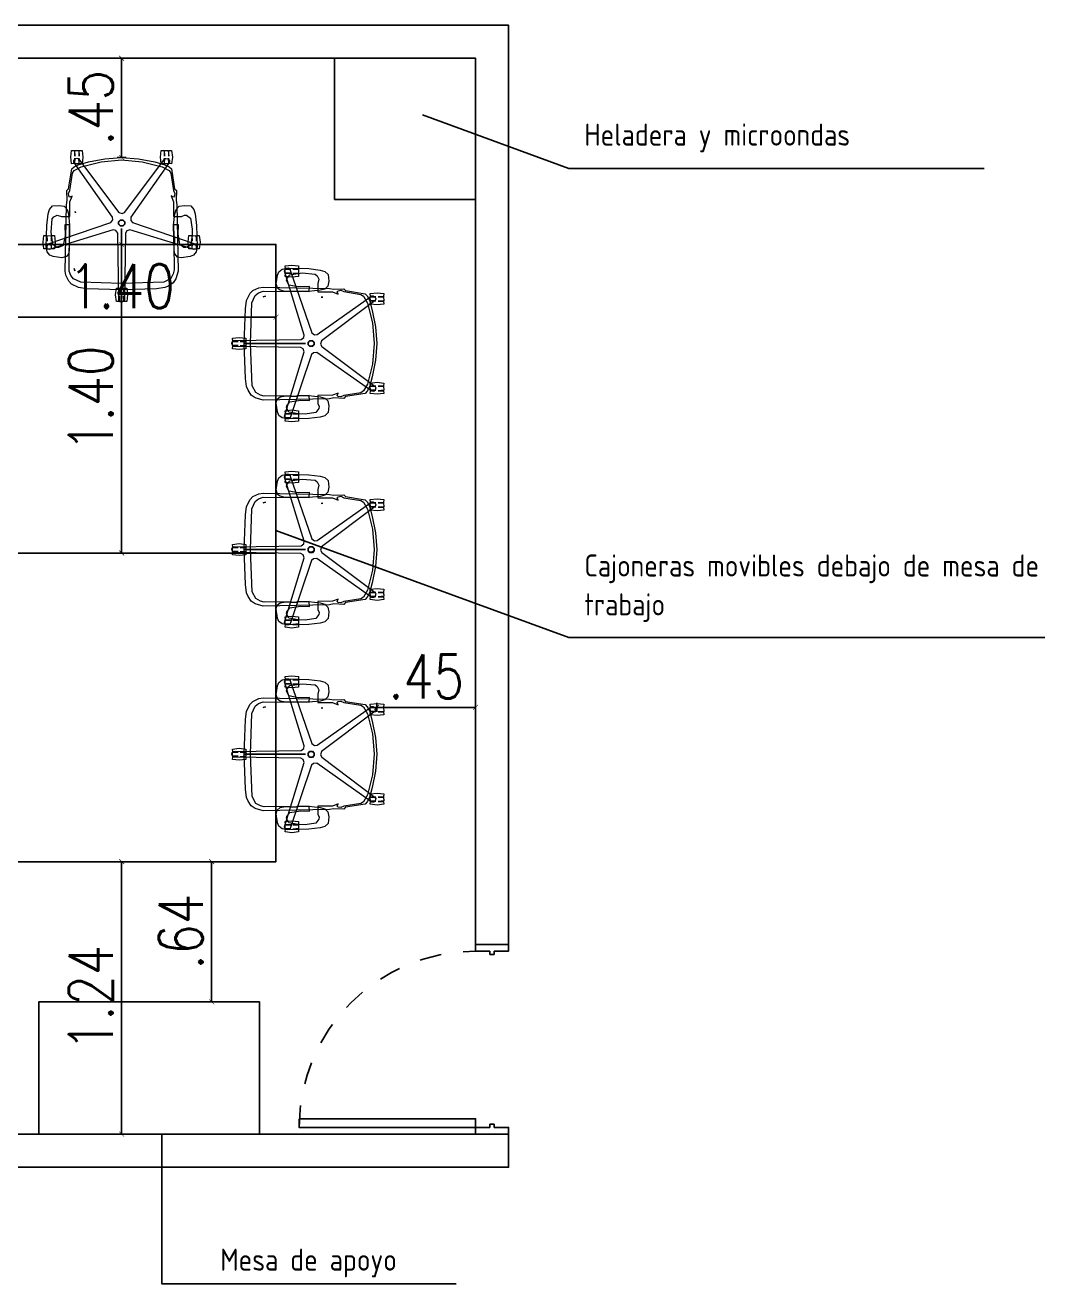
# Model space of a CAD drawing. Header units: millimetres. Extents: x 1591 to 1817, y 987 to 1091.
# Drawn here: x 1712.41 to 1717.03, y 1066.23 to 1071.94 of the extents above; entities that cross this region are included whole.
import ezdxf

# ---------------------------------------------------------------- set-up
doc = ezdxf.new("R2010")
doc.units = ezdxf.units.MM
doc.linetypes.add('HIDDEN2', pattern=[0.1875, 0.125, -0.0625])
doc.layers.add('CATALOGUE-TXT', color=251, linetype='Continuous')
doc.layers.add('Paula', color=1, linetype='Continuous')
doc.styles.add('RR', font='ROMANS.shx', dxfattribs={"width": 0.8})
doc.styles.get("Standard").update_dxf_attribs({"font": 'arial.ttf'})
doc.dimstyles.new('Copy of xx', dxfattribs={"dimscale": 2, "dimtxt": 0.036, "dimasz": 0.02, "dimexe": 0, "dimexo": 0.1, "dimgap": 0.02, "dimtad": 1, "dimzin": 4, "dimdsep": 46, "dimtxsty": 'RR', "dimblk1": 'COTA_N', "dimblk2": 'COTA_N', "dimsah": 1, "dimcen": 0, "dimclrd": 256, "dimclre": 256, "dimclrt": 256, "dimadec": 0, "dimazin": 0, "dimtfac": 1, "dimtix": 1, "dimtmove": 0, "dimatfit": 3, "dimldrblk": 'COTA_N', "dimfxl": 1, "dimtolj": 1, "dimtzin": 0, "dimarcsym": 0})

# ---------------------------------------------------------------- blocks, each defined once
blk = doc.blocks.new('A$C6B163F74')
for p, q in [((0.03, 0.085), (0.045, 0.085)), ((0.03, 0.065), (0.045, 0.065)), ((0.045, 0.065), (0.045, 0.085)), ((0.83, 0.085), (0.815, 0.085)), ((0.815, 0.065), (0.815, 0.085)), ((0.83, 0.065), (0.815, 0.065))]:
    blk.add_line(p, q)
blk.add_lwpolyline([(0.79, 0.95), (0.83, 0.95), (0.83, 0.15), (0.79, 0.15)], close=True)
for points in [[(0.03, 0.085), (0.03, 0.135), (0.03, 0.15), (0, 0.15), (0, 0.135)], [(0.83, 0.085), (0.83, 0.135), (0.83, 0.15), (0.86, 0.15), (0.86, 0.135)], [(0, 0.015), (0, 0), (0.03, 0), (0.03, 0.065)], [(0.86, 0.015), (0.86, 0), (0.83, 0), (0.83, 0.065)]]:
    blk.add_lwpolyline(points)
at = {"linetype": 'HIDDEN2', "ltscale": 0.5}
blk.add_arc((0.83, 0.15), 0.8, 90, 180, dxfattribs=at)
blk = doc.blocks.new('COTA_N')
for p, q in [((-1, 0), (0, 0)), ((0, 0.5), (0, -0.5))]:
    blk.add_line(p, q)
at = {"const_width": 0.065}
blk.add_lwpolyline([(0.14, 0.14), (0.28, 0.28), (0, 0), (-0.14, -0.14), (-0.28, -0.28)], dxfattribs=at)
blk = doc.blocks.new('*D21')
at = {"layer": 'CATALOGUE-TXT', "lineweight": -2, "transparency": 16777216}
blk.add_line((1714.0401, 1068.8468), (1714.4084, 1068.8468), dxfattribs=at)
at = {"layer": 'Defpoints', "color": 0, "transparency": 16777216}
for p in [(1714.0001, 1068.8468), (1714.4484, 1068.8468), (1714.4484, 1068.8468)]:
    blk.add_point(p, dxfattribs=at)
at = {"layer": 'CATALOGUE-TXT', "lineweight": -2, "transparency": 16777216, "xscale": 0.04, "yscale": 0.04, "zscale": 0.04, "rotation": 180}
blk.add_blockref('COTA_N', (1714.0001, 1068.8468), dxfattribs=at)
at = {"layer": 'CATALOGUE-TXT', "lineweight": -2, "transparency": 16777216, "xscale": 0.04, "yscale": 0.04, "zscale": 0.04}
blk.add_blockref('COTA_N', (1714.4484, 1068.8468), dxfattribs=at)
at = {"layer": 'CATALOGUE-TXT', "transparency": 16777216, "insert": (1714.2243, 1068.9868), "char_height": 0.072, "width": 0.005179, "attachment_point": 5, "style": 'RR'}
blk.add_mtext('\\A1;{\\H2.77778x;.45}', dxfattribs=at)
blk = doc.blocks.new('*D22')
at = {"layer": 'CATALOGUE-TXT', "lineweight": -2, "transparency": 16777216}
blk.add_line((1712.8434, 1071.3812), (1712.8434, 1071.7512), dxfattribs=at)
at = {"layer": 'Defpoints', "color": 0, "transparency": 16777216}
for p in [(1712.8434, 1071.7912), (1712.8434, 1071.7912), (1712.8434, 1071.3412)]:
    blk.add_point(p, dxfattribs=at)
at = {"layer": 'CATALOGUE-TXT', "lineweight": -2, "transparency": 16777216, "xscale": 0.04, "yscale": 0.04, "zscale": 0.04}
for p, rotation in [((1712.8434, 1071.7912), 90), ((1712.8434, 1071.3412), 270)]:
    blk.add_blockref('COTA_N', p, dxfattribs=dict(at, rotation=rotation))
at = {"layer": 'CATALOGUE-TXT', "transparency": 16777216, "insert": (1712.7034, 1071.5662), "char_height": 0.072, "attachment_point": 5, "rotation": 90, "style": 'RR'}
blk.add_mtext('\\A1;{\\H2.77778x;.45}', dxfattribs=at)
blk = doc.blocks.new('*D25')
at = {"layer": 'CATALOGUE-TXT', "lineweight": -2, "transparency": 16777216}
blk.add_line((1712.8433, 1068.1069), (1712.8433, 1066.9512), dxfattribs=at)
at = {"layer": 'Defpoints', "color": 0, "transparency": 16777216}
for p in [(1712.8434, 1068.1469), (1712.8433, 1066.9112), (1712.8434, 1066.9112)]:
    blk.add_point(p, dxfattribs=at)
at = {"layer": 'CATALOGUE-TXT', "lineweight": -2, "transparency": 16777216, "xscale": 0.04, "yscale": 0.04, "zscale": 0.04}
for p, rotation in [((1712.8433, 1068.1469), 90), ((1712.8433, 1066.9112), 270)]:
    blk.add_blockref('COTA_N', p, dxfattribs=dict(at, rotation=rotation))
at = {"layer": 'CATALOGUE-TXT', "transparency": 16777216, "insert": (1712.7033, 1067.529), "char_height": 0.072, "attachment_point": 5, "rotation": 90, "style": 'RR'}
blk.add_mtext('\\A1;{\\H2.77778x;1.24}', dxfattribs=at)
blk = doc.blocks.new('*D30')
at = {"layer": 'CATALOGUE-TXT', "lineweight": -2, "transparency": 16777216}
blk.add_line((1712.8433, 1069.5869), (1712.8433, 1070.9069), dxfattribs=at)
at = {"layer": 'Defpoints', "color": 0, "transparency": 16777216}
for p in [(1712.8433, 1070.9469), (1712.8433, 1070.9469), (1712.8433, 1069.5469)]:
    blk.add_point(p, dxfattribs=at)
at = {"layer": 'CATALOGUE-TXT', "lineweight": -2, "transparency": 16777216, "xscale": 0.04, "yscale": 0.04, "zscale": 0.04}
for p, rotation in [((1712.8433, 1070.9469), 90), ((1712.8433, 1069.5469), 270)]:
    blk.add_blockref('COTA_N', p, dxfattribs=dict(at, rotation=rotation))
at = {"layer": 'CATALOGUE-TXT', "transparency": 16777216, "insert": (1712.7033, 1070.2469), "char_height": 0.072, "attachment_point": 5, "rotation": 90, "style": 'RR'}
blk.add_mtext('\\A1;{\\H2.77778x;1.40}', dxfattribs=at)
blk = doc.blocks.new('*D31')
at = {"layer": 'CATALOGUE-TXT', "lineweight": -2, "transparency": 16777216}
blk.add_line((1712.1833, 1070.6169), (1713.5033, 1070.6169), dxfattribs=at)
at = {"layer": 'Defpoints', "color": 0, "transparency": 16777216}
for p in [(1712.1433, 1070.7411), (1713.5433, 1070.7411), (1713.5433, 1070.6169)]:
    blk.add_point(p, dxfattribs=at)
at = {"layer": 'CATALOGUE-TXT', "lineweight": -2, "transparency": 16777216, "xscale": 0.04, "yscale": 0.04, "zscale": 0.04, "rotation": 180}
blk.add_blockref('COTA_N', (1712.1433, 1070.6169), dxfattribs=at)
at = {"layer": 'CATALOGUE-TXT', "lineweight": -2, "transparency": 16777216, "xscale": 0.04, "yscale": 0.04, "zscale": 0.04}
blk.add_blockref('COTA_N', (1713.5433, 1070.6169), dxfattribs=at)
at = {"layer": 'CATALOGUE-TXT', "transparency": 16777216, "insert": (1712.8433, 1070.7569), "char_height": 0.072, "attachment_point": 5, "style": 'RR'}
blk.add_mtext('\\A1;{\\H2.77778x;1.40}', dxfattribs=at)
blk = doc.blocks.new('*D40')
at = {"layer": 'CATALOGUE-TXT', "lineweight": -2, "transparency": 16777216}
blk.add_line((1713.2514, 1068.1069), (1713.2514, 1067.5512), dxfattribs=at)
at = {"layer": 'Defpoints', "color": 0, "transparency": 16777216}
for p in [(1713.2514, 1068.1469), (1713.2514, 1067.5112), (1713.2514, 1067.5112)]:
    blk.add_point(p, dxfattribs=at)
at = {"layer": 'CATALOGUE-TXT', "lineweight": -2, "transparency": 16777216, "xscale": 0.04, "yscale": 0.04, "zscale": 0.04}
for p, rotation in [((1713.2514, 1068.1469), 90), ((1713.2514, 1067.5112), 270)]:
    blk.add_blockref('COTA_N', p, dxfattribs=dict(at, rotation=rotation))
at = {"layer": 'CATALOGUE-TXT', "transparency": 16777216, "insert": (1713.1114, 1067.829), "char_height": 0.072, "attachment_point": 5, "rotation": 90, "style": 'RR'}
blk.add_mtext('\\A1;{\\H2.77778x;.64}', dxfattribs=at)

msp = doc.modelspace()

# ---------------------------------------------------------------- linework, layer by layer
for points in [[(1714.5984, 1066.7612), (1710.6384, 1066.7612), (1710.6384, 1071.9412), (1714.5984, 1071.9412), (1714.5984, 1067.7712)], [(1710.7884, 1071.7912), (1714.4484, 1071.7912), (1714.4484, 1067.7712)], [(1714.4459, 1066.9112), (1710.7884, 1066.9112), (1710.7884, 1071.7912)], [(1713.8084, 1071.1512), (1713.8084, 1071.7912), (1714.4484, 1071.7912), (1714.4484, 1071.1512), (1713.8084, 1071.1512)], [(1714.4484, 1067.7712), (1714.5984, 1067.7712)], [(1712.4684, 1066.9112), (1712.4684, 1067.5112), (1713.4684, 1067.5112), (1713.4684, 1066.9112)], [(1714.4484, 1066.9112), (1714.4434, 1066.9112)], [(1714.4484, 1066.9112), (1714.5984, 1066.9112)], [(1714.5984, 1066.9112), (1714.5984, 1066.7612), (1714.5984, 1066.7612)]]:
    msp.add_lwpolyline(points)
at = {"layer": 'Paula'}
for points in [[(1716.7546, 1071.2916), (1714.872, 1071.2916), (1714.2077, 1071.5347)], [(1717.0302, 1069.163), (1714.872, 1069.163), (1713.5433, 1069.6492)], [(1714.3601, 1066.2321), (1713.0255, 1066.2321), (1713.0255, 1066.9112)]]:
    msp.add_lwpolyline(points, dxfattribs=at)
at = {"layer": 'Paula', "color": 1, "lineweight": 0, "ltscale": 10}
for points in [[(1712.5006, 1070.9411), (1712.5061, 1070.948), (1712.7948, 1071.0466), (1712.8032, 1071.059), (1712.8017, 1071.071), (1712.6268, 1071.3194), (1712.6266, 1071.3254), (1712.6321, 1071.3345), (1712.6398, 1071.338), (1712.6481, 1071.335), (1712.831, 1071.0908), (1712.8454, 1071.0867), (1712.8564, 1071.0918), (1713.0386, 1071.3349), (1713.0442, 1071.337), (1713.0546, 1071.3345), (1713.0603, 1071.3283), (1713.0599, 1071.3195), (1712.8843, 1071.07), (1712.8848, 1071.055), (1712.893, 1071.0462), (1713.1805, 1070.948), (1713.1842, 1070.9434), (1713.1851, 1070.9327), (1713.181, 1070.9254), (1713.1725, 1070.923), (1712.881, 1071.013), (1712.8669, 1071.0078), (1712.861, 1070.9973), (1712.8565, 1070.6935), (1712.8532, 1070.6885), (1712.8433, 1070.6844), (1712.8351, 1070.6861), (1712.8302, 1070.6934), (1712.8257, 1070.9985), (1712.8164, 1071.0103), (1712.8046, 1071.0126), (1712.5143, 1070.923), (1712.5085, 1070.9246), (1712.5016, 1070.9327), (1712.5006, 1070.9411)], [(1712.6131, 1071.3426), (1712.6166, 1071.3729), (1712.6297, 1071.3727), (1712.6312, 1071.3474), (1712.6312, 1071.3725), (1712.6489, 1071.373), (1712.651, 1071.3474), (1712.651, 1071.3727), (1712.6641, 1071.3729), (1712.6675, 1071.3426), (1712.6641, 1071.3123), (1712.651, 1071.3131), (1712.6495, 1071.3377), (1712.6495, 1071.3126), (1712.6317, 1071.3121), (1712.6312, 1071.3377), (1712.6297, 1071.3131), (1712.6166, 1071.3123), (1712.6131, 1071.3426)], [(1713.0192, 1071.3426), (1713.0226, 1071.3729), (1713.0357, 1071.3727), (1713.0372, 1071.3474), (1713.0372, 1071.3725), (1713.055, 1071.373), (1713.057, 1071.3474), (1713.057, 1071.3727), (1713.0701, 1071.3729), (1713.0736, 1071.3426), (1713.0701, 1071.3123), (1713.057, 1071.3131), (1713.0555, 1071.3377), (1713.0555, 1071.3126), (1713.0378, 1071.3121), (1713.0372, 1071.3377), (1713.0357, 1071.3131), (1713.0226, 1071.3123), (1713.0192, 1071.3426)], [(1712.5014, 1070.9362), (1712.5035, 1071.0327), (1712.5101, 1071.0852), (1712.5159, 1071.1056), (1712.5302, 1071.1213), (1712.5605, 1071.1238), (1712.5828, 1071.1195), (1712.5962, 1071.1057), (1712.6018, 1071.0853), (1712.6075, 1071.0338), (1712.6055, 1070.9197), (1712.6016, 1070.9034), (1712.5928, 1070.8918), (1712.5727, 1070.886), (1712.5331, 1070.8915), (1712.5174, 1070.8978), (1712.5059, 1070.913), (1712.5014, 1070.9362)], [(1713.0792, 1071.0338), (1713.0849, 1071.0853), (1713.0905, 1071.1057), (1713.1039, 1071.1195), (1713.1262, 1071.1238), (1713.1565, 1071.1213), (1713.1708, 1071.1056), (1713.1766, 1071.0852), (1713.1832, 1071.0327), (1713.1853, 1070.9362), (1713.1808, 1070.913), (1713.1693, 1070.8978), (1713.1536, 1070.8915), (1713.114, 1070.886), (1713.0961, 1070.8891), (1713.0851, 1070.9034), (1713.0812, 1070.9197), (1713.0792, 1071.0338)], [(1712.6282, 1070.8368), (1712.6317, 1070.8264), (1712.6282, 1070.8368)], [(1713.6, 1070.8398), (1713.6069, 1070.8343), (1713.7055, 1070.5456), (1713.7179, 1070.5372), (1713.7299, 1070.5387), (1713.9783, 1070.7136), (1713.9843, 1070.7138), (1713.9934, 1070.7082), (1713.9969, 1070.7006), (1713.9939, 1070.6923), (1713.7497, 1070.5093), (1713.7456, 1070.4949), (1713.7507, 1070.484), (1713.9938, 1070.3018), (1713.9959, 1070.2962), (1713.9934, 1070.2858), (1713.9872, 1070.2801), (1713.9784, 1070.2804), (1713.7289, 1070.4561), (1713.714, 1070.4556), (1713.7051, 1070.4473), (1713.607, 1070.1598), (1713.6023, 1070.1561), (1713.5916, 1070.1553), (1713.5843, 1070.1594), (1713.5819, 1070.1679), (1713.6719, 1070.4594), (1713.6668, 1070.4735), (1713.6562, 1070.4794), (1713.3524, 1070.4839), (1713.3474, 1070.4872), (1713.3433, 1070.497), (1713.345, 1070.5053), (1713.3523, 1070.5102), (1713.6574, 1070.5147), (1713.6692, 1070.5239), (1713.6715, 1070.5358), (1713.5819, 1070.8261), (1713.5835, 1070.8318), (1713.5916, 1070.8388), (1713.6, 1070.8398)], [(1713.5951, 1070.839), (1713.6916, 1070.8369), (1713.7441, 1070.8303), (1713.7645, 1070.8245), (1713.7802, 1070.8102), (1713.7827, 1070.7799), (1713.7784, 1070.7576), (1713.7646, 1070.7442), (1713.7442, 1070.7386), (1713.6927, 1070.7328), (1713.5786, 1070.7349), (1713.5623, 1070.7388), (1713.5507, 1070.7476), (1713.5449, 1070.7677), (1713.5504, 1070.8073), (1713.5568, 1070.823), (1713.5719, 1070.8344), (1713.5951, 1070.839)], [(1713.4957, 1070.7122), (1713.4853, 1070.7086), (1713.4957, 1070.7122)], [(1714.0015, 1070.7273), (1714.0318, 1070.7238), (1714.0316, 1070.7107), (1714.0063, 1070.7092), (1714.0314, 1070.7092), (1714.032, 1070.6914), (1714.0063, 1070.6894), (1714.0316, 1070.6894), (1714.0318, 1070.6763), (1714.0015, 1070.6729), (1713.9712, 1070.6763), (1713.9721, 1070.6894), (1713.9966, 1070.6909), (1713.9715, 1070.6909), (1713.971, 1070.7087), (1713.9966, 1070.7092), (1713.9721, 1070.7107), (1713.9712, 1070.7238), (1714.0015, 1070.7273)], [(1714.0015, 1070.3212), (1714.0318, 1070.3178), (1714.0316, 1070.3047), (1714.0063, 1070.3031), (1714.0314, 1070.3031), (1714.032, 1070.2854), (1714.0063, 1070.2833), (1714.0316, 1070.2833), (1714.0318, 1070.2702), (1714.0015, 1070.2668), (1713.9712, 1070.2702), (1713.9721, 1070.2833), (1713.9966, 1070.2849), (1713.9715, 1070.2849), (1713.971, 1070.3026), (1713.9966, 1070.3031), (1713.9721, 1070.3047), (1713.9712, 1070.3178), (1714.0015, 1070.3212)], [(1713.6927, 1070.2612), (1713.7442, 1070.2555), (1713.7646, 1070.2499), (1713.7784, 1070.2365), (1713.7827, 1070.2142), (1713.7802, 1070.1839), (1713.7645, 1070.1696), (1713.7441, 1070.1638), (1713.6916, 1070.1572), (1713.5951, 1070.1551), (1713.5719, 1070.1596), (1713.5568, 1070.1711), (1713.5504, 1070.1867), (1713.5449, 1070.2264), (1713.548, 1070.2443), (1713.5623, 1070.2553), (1713.5786, 1070.2591), (1713.6927, 1070.2612)], [(1713.6, 1069.9052), (1713.6069, 1069.8997), (1713.7055, 1069.611), (1713.7179, 1069.6026), (1713.7299, 1069.6041), (1713.9783, 1069.779), (1713.9843, 1069.7792), (1713.9934, 1069.7736), (1713.9969, 1069.766), (1713.9939, 1069.7577), (1713.7497, 1069.5747), (1713.7456, 1069.5603), (1713.7507, 1069.5494), (1713.9938, 1069.3672), (1713.9959, 1069.3616), (1713.9934, 1069.3512), (1713.9872, 1069.3455), (1713.9784, 1069.3458), (1713.7289, 1069.5215), (1713.714, 1069.521), (1713.7051, 1069.5127), (1713.607, 1069.2252), (1713.6023, 1069.2215), (1713.5916, 1069.2207), (1713.5843, 1069.2248), (1713.5819, 1069.2333), (1713.6719, 1069.5248), (1713.6668, 1069.5389), (1713.6562, 1069.5448), (1713.3524, 1069.5493), (1713.3474, 1069.5526), (1713.3433, 1069.5624), (1713.345, 1069.5707), (1713.3523, 1069.5756), (1713.6574, 1069.5801), (1713.6692, 1069.5893), (1713.6715, 1069.6012), (1713.5819, 1069.8915), (1713.5835, 1069.8972), (1713.5916, 1069.9042), (1713.6, 1069.9052)], [(1713.5951, 1069.9044), (1713.6916, 1069.9023), (1713.7441, 1069.8957), (1713.7645, 1069.8899), (1713.7802, 1069.8756), (1713.7827, 1069.8453), (1713.7784, 1069.823), (1713.7646, 1069.8096), (1713.7442, 1069.804), (1713.6927, 1069.7982), (1713.5786, 1069.8003), (1713.5623, 1069.8042), (1713.5507, 1069.813), (1713.5449, 1069.8331), (1713.5504, 1069.8727), (1713.5568, 1069.8884), (1713.5719, 1069.8998), (1713.5951, 1069.9044)], [(1714.0015, 1069.7927), (1714.0318, 1069.7892), (1714.0316, 1069.7761), (1714.0063, 1069.7746), (1714.0314, 1069.7746), (1714.032, 1069.7568), (1714.0063, 1069.7548), (1714.0316, 1069.7548), (1714.0318, 1069.7417), (1714.0015, 1069.7383), (1713.9712, 1069.7417), (1713.9721, 1069.7548), (1713.9966, 1069.7563), (1713.9715, 1069.7563), (1713.971, 1069.7741), (1713.9966, 1069.7746), (1713.9721, 1069.7761), (1713.9712, 1069.7892), (1714.0015, 1069.7927)], [(1713.4957, 1069.7776), (1713.4853, 1069.774), (1713.4957, 1069.7776)], [(1714.0015, 1069.3866), (1714.0318, 1069.3832), (1714.0316, 1069.3701), (1714.0063, 1069.3685), (1714.0314, 1069.3685), (1714.032, 1069.3508), (1714.0063, 1069.3487), (1714.0316, 1069.3487), (1714.0318, 1069.3356), (1714.0015, 1069.3322), (1713.9712, 1069.3356), (1713.9721, 1069.3487), (1713.9966, 1069.3503), (1713.9715, 1069.3503), (1713.971, 1069.368), (1713.9966, 1069.3685), (1713.9721, 1069.3701), (1713.9712, 1069.3832), (1714.0015, 1069.3866)], [(1713.6927, 1069.3266), (1713.7442, 1069.3209), (1713.7646, 1069.3153), (1713.7784, 1069.3019), (1713.7827, 1069.2796), (1713.7802, 1069.2493), (1713.7645, 1069.235), (1713.7441, 1069.2292), (1713.6916, 1069.2226), (1713.5951, 1069.2205), (1713.5719, 1069.225), (1713.5568, 1069.2365), (1713.5504, 1069.2521), (1713.5449, 1069.2918), (1713.548, 1069.3097), (1713.5623, 1069.3207), (1713.5786, 1069.3245), (1713.6927, 1069.3266)], [(1713.6, 1068.9767), (1713.6069, 1068.9712), (1713.7055, 1068.6825), (1713.7179, 1068.6741), (1713.7299, 1068.6755), (1713.9783, 1068.8504), (1713.9843, 1068.8507), (1713.9934, 1068.8451), (1713.9969, 1068.8375), (1713.9939, 1068.8292), (1713.7497, 1068.6462), (1713.7456, 1068.6318), (1713.7507, 1068.6209), (1713.9938, 1068.4387), (1713.9959, 1068.4331), (1713.9934, 1068.4227), (1713.9872, 1068.417), (1713.9784, 1068.4173), (1713.7289, 1068.593), (1713.714, 1068.5925), (1713.7051, 1068.5842), (1713.607, 1068.2967), (1713.6023, 1068.293), (1713.5916, 1068.2922), (1713.5843, 1068.2963), (1713.5819, 1068.3048), (1713.6719, 1068.5963), (1713.6668, 1068.6104), (1713.6562, 1068.6163), (1713.3524, 1068.6208), (1713.3474, 1068.6241), (1713.3433, 1068.6339), (1713.345, 1068.6422), (1713.3523, 1068.6471), (1713.6574, 1068.6516), (1713.6692, 1068.6608), (1713.6715, 1068.6727), (1713.5819, 1068.963), (1713.5835, 1068.9687), (1713.5916, 1068.9757), (1713.6, 1068.9767)], [(1713.5951, 1068.9759), (1713.6916, 1068.9738), (1713.7441, 1068.9671), (1713.7645, 1068.9614), (1713.7802, 1068.9471), (1713.7827, 1068.9168), (1713.7784, 1068.8945), (1713.7646, 1068.8811), (1713.7442, 1068.8755), (1713.6927, 1068.8697), (1713.5786, 1068.8718), (1713.5623, 1068.8757), (1713.5507, 1068.8845), (1713.5449, 1068.9046), (1713.5504, 1068.9442), (1713.5568, 1068.9599), (1713.5719, 1068.9713), (1713.5951, 1068.9759)], [(1713.4957, 1068.8491), (1713.4853, 1068.8455), (1713.4957, 1068.8491)], [(1714.0015, 1068.8641), (1714.0318, 1068.8607), (1714.0316, 1068.8476), (1714.0063, 1068.8461), (1714.0314, 1068.8461), (1714.032, 1068.8283), (1714.0063, 1068.8263), (1714.0316, 1068.8263), (1714.0318, 1068.8132), (1714.0015, 1068.8097), (1713.9712, 1068.8132), (1713.9721, 1068.8263), (1713.9966, 1068.8278), (1713.9715, 1068.8278), (1713.971, 1068.8456), (1713.9966, 1068.8461), (1713.9721, 1068.8476), (1713.9712, 1068.8607), (1714.0015, 1068.8641)], [(1714.0015, 1068.4581), (1714.0318, 1068.4546), (1714.0316, 1068.4416), (1714.0063, 1068.44), (1714.0314, 1068.44), (1714.032, 1068.4223), (1714.0063, 1068.4202), (1714.0316, 1068.4202), (1714.0318, 1068.4071), (1714.0015, 1068.4037), (1713.9712, 1068.4071), (1713.9721, 1068.4202), (1713.9966, 1068.4217), (1713.9715, 1068.4217), (1713.971, 1068.4395), (1713.9966, 1068.44), (1713.9721, 1068.4416), (1713.9712, 1068.4547), (1714.0015, 1068.4581)], [(1713.6927, 1068.3981), (1713.7442, 1068.3924), (1713.7646, 1068.3868), (1713.7784, 1068.3733), (1713.7827, 1068.351), (1713.7802, 1068.3208), (1713.7645, 1068.3065), (1713.7441, 1068.3007), (1713.6916, 1068.294), (1713.5951, 1068.292), (1713.5719, 1068.2965), (1713.5568, 1068.308), (1713.5504, 1068.3236), (1713.5449, 1068.3632), (1713.548, 1068.3812), (1713.5623, 1068.3922), (1713.5786, 1068.396), (1713.6927, 1068.3981)]]:
    msp.add_lwpolyline(points, dxfattribs=at)
for points in [[(1712.5289, 1071.0624), (1712.5359, 1071.0715), (1712.551, 1071.0792), (1712.5712, 1071.0741), (1712.608, 1071.0741), (1712.6088, 1071.1402), (1712.6188, 1071.1663), (1712.608, 1071.1615), (1712.6035, 1071.1671), (1712.6016, 1071.1784), (1712.6078, 1071.1917), (1712.6202, 1071.27), (1712.6283, 1071.2816), (1712.6594, 1071.299), (1712.7501, 1071.3218), (1712.8434, 1071.3304), (1712.9366, 1071.3218), (1713.0274, 1071.299), (1713.0585, 1071.2816), (1713.0666, 1071.27), (1713.079, 1071.1917), (1713.0852, 1071.1784), (1713.0833, 1071.1671), (1713.0787, 1071.1615), (1713.0679, 1071.1664), (1713.0779, 1071.1402), (1713.0787, 1071.0741), (1713.1155, 1071.0741), (1713.129, 1071.0799), (1713.1375, 1071.079), (1713.1557, 1071.0651), (1713.1631, 1071.0166), (1713.1625, 1070.9858), (1713.1549, 1070.9425), (1713.1337, 1070.9322), (1713.1253, 1070.9331), (1713.107, 1070.947), (1713.0996, 1070.9954), (1713.1016, 1071.0357), (1713.0792, 1071.0356), (1713.0799, 1070.98), (1713.0834, 1070.979), (1713.0834, 1070.9501), (1713.0803, 1070.9491), (1713.0817, 1070.8308), (1713.0778, 1070.8135), (1713.0658, 1070.7924), (1713.0354, 1070.7757), (1712.8433, 1070.7688), (1712.8433, 1071.0184), (1712.8433, 1070.7688), (1712.6585, 1070.7755), (1712.6247, 1070.7903), (1712.6127, 1070.8052), (1712.605, 1070.8261), (1712.6075, 1071.0356), (1712.5851, 1071.0357), (1712.5865, 1070.9858), (1712.5789, 1070.9425), (1712.5577, 1070.9322), (1712.5492, 1070.9331), (1712.531, 1070.947), (1712.5233, 1071.003), (1712.5289, 1071.0624)], [(1712.587, 1070.8257), (1712.5931, 1071.1269), (1712.5968, 1071.147), (1712.5944, 1071.1916), (1712.6031, 1071.1992), (1712.6176, 1071.2896), (1712.6274, 1071.2984), (1712.6468, 1071.308), (1712.6927, 1071.321), (1712.7674, 1071.3355), (1712.8434, 1071.3412), (1712.9193, 1071.3355), (1712.9941, 1071.321), (1713.0399, 1071.308), (1713.0594, 1071.2984), (1713.0692, 1071.2896), (1713.0836, 1071.1992), (1713.0923, 1071.1916), (1713.0899, 1071.1469), (1713.0936, 1071.1269), (1713.0997, 1070.8257), (1713.0896, 1070.7906), (1713.0778, 1070.7724), (1713.0555, 1070.7575), (1713.0386, 1070.7512), (1713.0015, 1070.7456), (1712.8433, 1070.7405), (1712.8433, 1070.7685), (1712.8433, 1070.7405), (1712.6852, 1070.7456), (1712.6481, 1070.7512), (1712.6154, 1070.7668), (1712.6032, 1070.7801), (1712.5909, 1070.8069), (1712.587, 1070.8257)], [(1712.6328, 1071.0963), (1712.6335, 1071.0901), (1712.6335, 1071.0901), (1712.6328, 1071.0963)], [(1712.8293, 1071.0496), (1712.8375, 1071.0578), (1712.8492, 1071.0578), (1712.8574, 1071.0496), (1712.8574, 1071.0379), (1712.8492, 1071.0297), (1712.8375, 1071.0297), (1712.8293, 1071.0379), (1712.8293, 1071.0496)], [(1712.831, 1071.0489), (1712.8382, 1071.0561), (1712.8485, 1071.0561), (1712.8557, 1071.0489), (1712.8557, 1071.0387), (1712.8485, 1071.0314), (1712.8382, 1071.0314), (1712.831, 1071.0387), (1712.831, 1071.0489)], [(1712.4876, 1070.9564), (1712.4911, 1070.9867), (1712.5042, 1070.9865), (1712.5057, 1070.9612), (1712.5057, 1070.9863), (1712.5235, 1070.9869), (1712.5255, 1070.9612), (1712.5255, 1070.9865), (1712.5386, 1070.9867), (1712.542, 1070.9564), (1712.5386, 1070.9261), (1712.5255, 1070.927), (1712.524, 1070.9515), (1712.524, 1070.9264), (1712.5062, 1070.9259), (1712.5057, 1070.9515), (1712.5042, 1070.927), (1712.4911, 1070.9261), (1712.4876, 1070.9564)], [(1713.1447, 1070.9564), (1713.1481, 1070.9867), (1713.1612, 1070.9865), (1713.1627, 1070.9612), (1713.1627, 1070.9863), (1713.1805, 1070.9869), (1713.1825, 1070.9612), (1713.1825, 1070.9865), (1713.1956, 1070.9867), (1713.1991, 1070.9564), (1713.1956, 1070.9261), (1713.1825, 1070.927), (1713.181, 1070.9515), (1713.181, 1070.9264), (1713.1632, 1070.9259), (1713.1627, 1070.9515), (1713.1612, 1070.927), (1713.1481, 1070.9261), (1713.1447, 1070.9564)], [(1713.7213, 1070.8115), (1713.7305, 1070.8045), (1713.7381, 1070.7894), (1713.733, 1070.7692), (1713.733, 1070.7324), (1713.7991, 1070.7316), (1713.8252, 1070.7216), (1713.8204, 1070.7324), (1713.826, 1070.7369), (1713.8373, 1070.7388), (1713.8506, 1070.7326), (1713.9289, 1070.7202), (1713.9406, 1070.7121), (1713.9579, 1070.681), (1713.9807, 1070.5903), (1713.9893, 1070.497), (1713.9807, 1070.4037), (1713.9579, 1070.313), (1713.9406, 1070.2819), (1713.9289, 1070.2738), (1713.8506, 1070.2614), (1713.8373, 1070.2552), (1713.826, 1070.2571), (1713.8204, 1070.2617), (1713.8253, 1070.2725), (1713.7991, 1070.2625), (1713.733, 1070.2616), (1713.733, 1070.2248), (1713.7388, 1070.2113), (1713.7379, 1070.2029), (1713.724, 1070.1847), (1713.6756, 1070.1773), (1713.6447, 1070.1779), (1713.6015, 1070.1855), (1713.5911, 1070.2067), (1713.592, 1070.2151), (1713.6059, 1070.2333), (1713.6543, 1070.2408), (1713.6946, 1070.2388), (1713.6945, 1070.2612), (1713.6389, 1070.2605), (1713.6379, 1070.257), (1713.609, 1070.257), (1713.608, 1070.2601), (1713.4897, 1070.2587), (1713.4724, 1070.2626), (1713.4513, 1070.2745), (1713.4347, 1070.305), (1713.4277, 1070.497), (1713.6773, 1070.497), (1713.4277, 1070.497), (1713.4344, 1070.6818), (1713.4492, 1070.7157), (1713.4641, 1070.7277), (1713.485, 1070.7354), (1713.6945, 1070.7329), (1713.6946, 1070.7553), (1713.6447, 1070.7539), (1713.6015, 1070.7615), (1713.5911, 1070.7827), (1713.592, 1070.7911), (1713.6059, 1070.8094), (1713.6619, 1070.8171), (1713.7213, 1070.8115)], [(1713.6153, 1070.8527), (1713.6456, 1070.8493), (1713.6454, 1070.8362), (1713.6201, 1070.8347), (1713.6453, 1070.8347), (1713.6458, 1070.8169), (1713.6201, 1070.8149), (1713.6454, 1070.8149), (1713.6456, 1070.8018), (1713.6153, 1070.7983), (1713.585, 1070.8018), (1713.5859, 1070.8149), (1713.6105, 1070.8164), (1713.5853, 1070.8164), (1713.5848, 1070.8342), (1713.6105, 1070.8347), (1713.5859, 1070.8362), (1713.585, 1070.8493), (1713.6153, 1070.8527)], [(1713.4846, 1070.7534), (1713.7858, 1070.7473), (1713.8059, 1070.7436), (1713.8506, 1070.7459), (1713.8582, 1070.7373), (1713.9485, 1070.7228), (1713.9573, 1070.713), (1713.9669, 1070.6936), (1713.9799, 1070.6477), (1713.9945, 1070.5729), (1714.0001, 1070.497), (1713.9945, 1070.4211), (1713.9799, 1070.3463), (1713.9669, 1070.3004), (1713.9573, 1070.281), (1713.9485, 1070.2712), (1713.8582, 1070.2567), (1713.8506, 1070.2481), (1713.8059, 1070.2505), (1713.7858, 1070.2468), (1713.4846, 1070.2406), (1713.4495, 1070.2508), (1713.4313, 1070.2626), (1713.4165, 1070.2849), (1713.4101, 1070.3017), (1713.4045, 1070.3389), (1713.3994, 1070.497), (1713.4274, 1070.497), (1713.3994, 1070.497), (1713.4045, 1070.6552), (1713.4101, 1070.6923), (1713.4257, 1070.725), (1713.439, 1070.7372), (1713.4658, 1070.7495), (1713.4846, 1070.7534)], [(1712.8161, 1070.7177), (1712.8196, 1070.748), (1712.8327, 1070.7478), (1712.8342, 1070.7225), (1712.8342, 1070.7477), (1712.852, 1070.7482), (1712.854, 1070.7225), (1712.854, 1070.7478), (1712.8671, 1070.748), (1712.8706, 1070.7177), (1712.8671, 1070.6875), (1712.854, 1070.6883), (1712.8525, 1070.7129), (1712.8525, 1070.6877), (1712.8347, 1070.6872), (1712.8342, 1070.7129), (1712.8327, 1070.6883), (1712.8196, 1070.6875), (1712.8161, 1070.7177)], [(1713.7552, 1070.7075), (1713.749, 1070.7068), (1713.749, 1070.7069), (1713.7552, 1070.7075)], [(1713.3766, 1070.5242), (1713.4069, 1070.5208), (1713.4067, 1070.5077), (1713.3815, 1070.5062), (1713.4066, 1070.5062), (1713.4071, 1070.4884), (1713.3815, 1070.4864), (1713.4067, 1070.4864), (1713.4069, 1070.4733), (1713.3766, 1070.4698), (1713.3464, 1070.4733), (1713.3472, 1070.4864), (1713.3718, 1070.4879), (1713.3467, 1070.4879), (1713.3461, 1070.5057), (1713.3718, 1070.5062), (1713.3472, 1070.5077), (1713.3464, 1070.5208), (1713.3766, 1070.5242)], [(1713.7085, 1070.5111), (1713.7168, 1070.5029), (1713.7168, 1070.4912), (1713.7085, 1070.483), (1713.6969, 1070.483), (1713.6886, 1070.4912), (1713.6886, 1070.5029), (1713.6969, 1070.5111), (1713.7085, 1070.5111)], [(1713.7078, 1070.5094), (1713.715, 1070.5021), (1713.715, 1070.4919), (1713.7078, 1070.4847), (1713.6976, 1070.4847), (1713.6903, 1070.4919), (1713.6903, 1070.5021), (1713.6976, 1070.5094), (1713.7078, 1070.5094)], [(1713.6153, 1070.1957), (1713.6456, 1070.1923), (1713.6454, 1070.1792), (1713.6201, 1070.1777), (1713.6453, 1070.1777), (1713.6458, 1070.1599), (1713.6201, 1070.1579), (1713.6454, 1070.1579), (1713.6456, 1070.1448), (1713.6153, 1070.1413), (1713.585, 1070.1448), (1713.5859, 1070.1579), (1713.6105, 1070.1594), (1713.5853, 1070.1594), (1713.5848, 1070.1771), (1713.6105, 1070.1777), (1713.5859, 1070.1792), (1713.585, 1070.1923), (1713.6153, 1070.1957)], [(1713.6153, 1069.9181), (1713.6456, 1069.9147), (1713.6454, 1069.9016), (1713.6201, 1069.9001), (1713.6453, 1069.9001), (1713.6458, 1069.8823), (1713.6201, 1069.8803), (1713.6454, 1069.8803), (1713.6456, 1069.8672), (1713.6153, 1069.8637), (1713.585, 1069.8672), (1713.5859, 1069.8803), (1713.6105, 1069.8818), (1713.5853, 1069.8818), (1713.5848, 1069.8996), (1713.6105, 1069.9001), (1713.5859, 1069.9016), (1713.585, 1069.9147), (1713.6153, 1069.9181)], [(1713.7213, 1069.8768), (1713.7305, 1069.8699), (1713.7381, 1069.8548), (1713.733, 1069.8346), (1713.733, 1069.7978), (1713.7991, 1069.797), (1713.8252, 1069.787), (1713.8204, 1069.7977), (1713.826, 1069.8023), (1713.8373, 1069.8042), (1713.8506, 1069.798), (1713.9289, 1069.7856), (1713.9406, 1069.7775), (1713.9579, 1069.7464), (1713.9807, 1069.6557), (1713.9893, 1069.5624), (1713.9807, 1069.4691), (1713.9579, 1069.3784), (1713.9406, 1069.3473), (1713.9289, 1069.3392), (1713.8506, 1069.3268), (1713.8373, 1069.3206), (1713.826, 1069.3225), (1713.8204, 1069.3271), (1713.8253, 1069.3379), (1713.7991, 1069.3279), (1713.733, 1069.327), (1713.733, 1069.2902), (1713.7388, 1069.2767), (1713.7379, 1069.2683), (1713.724, 1069.2501), (1713.6756, 1069.2427), (1713.6447, 1069.2433), (1713.6015, 1069.2509), (1713.5911, 1069.2721), (1713.592, 1069.2805), (1713.6059, 1069.2987), (1713.6543, 1069.3061), (1713.6946, 1069.3042), (1713.6945, 1069.3266), (1713.6389, 1069.3259), (1713.6379, 1069.3224), (1713.609, 1069.3224), (1713.608, 1069.3255), (1713.4897, 1069.3241), (1713.4724, 1069.328), (1713.4513, 1069.3399), (1713.4347, 1069.3704), (1713.4277, 1069.5624), (1713.6773, 1069.5624), (1713.4277, 1069.5624), (1713.4344, 1069.7472), (1713.4492, 1069.7811), (1713.4641, 1069.793), (1713.485, 1069.8008), (1713.6945, 1069.7983), (1713.6946, 1069.8207), (1713.6447, 1069.8193), (1713.6015, 1069.8269), (1713.5911, 1069.8481), (1713.592, 1069.8565), (1713.6059, 1069.8748), (1713.6619, 1069.8825), (1713.7213, 1069.8768)], [(1713.4846, 1069.8188), (1713.7858, 1069.8127), (1713.8059, 1069.809), (1713.8506, 1069.8113), (1713.8582, 1069.8027), (1713.9485, 1069.7882), (1713.9573, 1069.7784), (1713.9669, 1069.759), (1713.9799, 1069.7131), (1713.9945, 1069.6383), (1714.0001, 1069.5624), (1713.9945, 1069.4865), (1713.9799, 1069.4117), (1713.9669, 1069.3658), (1713.9573, 1069.3464), (1713.9485, 1069.3366), (1713.8582, 1069.3221), (1713.8506, 1069.3135), (1713.8059, 1069.3159), (1713.7858, 1069.3122), (1713.4846, 1069.306), (1713.4495, 1069.3162), (1713.4313, 1069.328), (1713.4165, 1069.3503), (1713.4101, 1069.3671), (1713.4045, 1069.4043), (1713.3994, 1069.5624), (1713.4274, 1069.5624), (1713.3994, 1069.5624), (1713.4045, 1069.7206), (1713.4101, 1069.7577), (1713.4257, 1069.7904), (1713.439, 1069.8026), (1713.4658, 1069.8149), (1713.4846, 1069.8188)], [(1713.7552, 1069.7729), (1713.749, 1069.7722), (1713.749, 1069.7723), (1713.7552, 1069.7729)], [(1713.3766, 1069.5896), (1713.4069, 1069.5862), (1713.4067, 1069.5731), (1713.3815, 1069.5716), (1713.4066, 1069.5716), (1713.4071, 1069.5538), (1713.3815, 1069.5518), (1713.4067, 1069.5518), (1713.4069, 1069.5387), (1713.3766, 1069.5352), (1713.3464, 1069.5387), (1713.3472, 1069.5518), (1713.3718, 1069.5533), (1713.3467, 1069.5533), (1713.3461, 1069.5711), (1713.3718, 1069.5716), (1713.3472, 1069.5731), (1713.3464, 1069.5862), (1713.3766, 1069.5896)], [(1713.7085, 1069.5765), (1713.7168, 1069.5683), (1713.7168, 1069.5566), (1713.7085, 1069.5483), (1713.6969, 1069.5483), (1713.6886, 1069.5566), (1713.6886, 1069.5683), (1713.6969, 1069.5765), (1713.7085, 1069.5765)], [(1713.7078, 1069.5748), (1713.715, 1069.5675), (1713.715, 1069.5573), (1713.7078, 1069.5501), (1713.6976, 1069.5501), (1713.6903, 1069.5573), (1713.6903, 1069.5675), (1713.6976, 1069.5748), (1713.7078, 1069.5748)], [(1713.6153, 1069.2611), (1713.6456, 1069.2577), (1713.6454, 1069.2446), (1713.6201, 1069.2431), (1713.6453, 1069.2431), (1713.6458, 1069.2253), (1713.6201, 1069.2233), (1713.6454, 1069.2233), (1713.6456, 1069.2102), (1713.6153, 1069.2067), (1713.585, 1069.2101), (1713.5859, 1069.2233), (1713.6105, 1069.2248), (1713.5853, 1069.2248), (1713.5848, 1069.2425), (1713.6105, 1069.2431), (1713.5859, 1069.2446), (1713.585, 1069.2577), (1713.6153, 1069.2611)], [(1713.6153, 1068.9896), (1713.6456, 1068.9862), (1713.6454, 1068.9731), (1713.6201, 1068.9716), (1713.6453, 1068.9716), (1713.6458, 1068.9538), (1713.6201, 1068.9518), (1713.6454, 1068.9518), (1713.6456, 1068.9387), (1713.6153, 1068.9352), (1713.585, 1068.9387), (1713.5859, 1068.9518), (1713.6105, 1068.9533), (1713.5853, 1068.9533), (1713.5848, 1068.9711), (1713.6105, 1068.9716), (1713.5859, 1068.9731), (1713.585, 1068.9862), (1713.6153, 1068.9896)], [(1713.7213, 1068.9483), (1713.7305, 1068.9414), (1713.7381, 1068.9263), (1713.733, 1068.9061), (1713.733, 1068.8693), (1713.7991, 1068.8685), (1713.8252, 1068.8585), (1713.8204, 1068.8692), (1713.826, 1068.8738), (1713.8373, 1068.8757), (1713.8506, 1068.8695), (1713.9289, 1068.8571), (1713.9406, 1068.849), (1713.9579, 1068.8179), (1713.9807, 1068.7272), (1713.9893, 1068.6339), (1713.9807, 1068.5406), (1713.9579, 1068.4499), (1713.9406, 1068.4188), (1713.9289, 1068.4107), (1713.8506, 1068.3983), (1713.8373, 1068.3921), (1713.826, 1068.394), (1713.8204, 1068.3985), (1713.8253, 1068.4094), (1713.7991, 1068.3994), (1713.733, 1068.3985), (1713.733, 1068.3617), (1713.7388, 1068.3482), (1713.7379, 1068.3398), (1713.724, 1068.3216), (1713.6756, 1068.3142), (1713.6447, 1068.3148), (1713.6015, 1068.3224), (1713.5911, 1068.3436), (1713.592, 1068.352), (1713.6059, 1068.3702), (1713.6543, 1068.3776), (1713.6946, 1068.3757), (1713.6945, 1068.398), (1713.6389, 1068.3973), (1713.6379, 1068.3939), (1713.609, 1068.3939), (1713.608, 1068.397), (1713.4897, 1068.3956), (1713.4724, 1068.3995), (1713.4513, 1068.4114), (1713.4347, 1068.4418), (1713.4277, 1068.6339), (1713.6773, 1068.6339), (1713.4277, 1068.6339), (1713.4344, 1068.8187), (1713.4492, 1068.8525), (1713.4641, 1068.8645), (1713.485, 1068.8723), (1713.6945, 1068.8698), (1713.6946, 1068.8922), (1713.6447, 1068.8908), (1713.6015, 1068.8984), (1713.5911, 1068.9196), (1713.592, 1068.928), (1713.6059, 1068.9463), (1713.6619, 1068.954), (1713.7213, 1068.9483)], [(1713.4846, 1068.8903), (1713.7858, 1068.8842), (1713.8059, 1068.8805), (1713.8506, 1068.8828), (1713.8582, 1068.8742), (1713.9485, 1068.8597), (1713.9573, 1068.8499), (1713.9669, 1068.8305), (1713.9799, 1068.7846), (1713.9945, 1068.7098), (1714.0001, 1068.6339), (1713.9945, 1068.558), (1713.9799, 1068.4832), (1713.9669, 1068.4373), (1713.9573, 1068.4179), (1713.9485, 1068.4081), (1713.8582, 1068.3936), (1713.8506, 1068.385), (1713.8059, 1068.3873), (1713.7858, 1068.3837), (1713.4846, 1068.3775), (1713.4495, 1068.3877), (1713.4313, 1068.3995), (1713.4165, 1068.4218), (1713.4101, 1068.4386), (1713.4045, 1068.4758), (1713.3994, 1068.6339), (1713.4274, 1068.6339), (1713.3994, 1068.6339), (1713.4045, 1068.7921), (1713.4101, 1068.8292), (1713.4257, 1068.8619), (1713.439, 1068.8741), (1713.4658, 1068.8864), (1713.4846, 1068.8903)], [(1713.7552, 1068.8444), (1713.749, 1068.8437), (1713.749, 1068.8437), (1713.7552, 1068.8444)], [(1713.3766, 1068.6611), (1713.4069, 1068.6577), (1713.4067, 1068.6446), (1713.3815, 1068.6431), (1713.4066, 1068.6431), (1713.4071, 1068.6253), (1713.3815, 1068.6232), (1713.4067, 1068.6232), (1713.4069, 1068.6102), (1713.3766, 1068.6067), (1713.3464, 1068.6101), (1713.3472, 1068.6232), (1713.3718, 1068.6248), (1713.3467, 1068.6248), (1713.3461, 1068.6425), (1713.3718, 1068.6431), (1713.3472, 1068.6446), (1713.3464, 1068.6577), (1713.3766, 1068.6611)], [(1713.7085, 1068.648), (1713.7168, 1068.6397), (1713.7168, 1068.6281), (1713.7085, 1068.6198), (1713.6969, 1068.6198), (1713.6886, 1068.6281), (1713.6886, 1068.6397), (1713.6969, 1068.648), (1713.7085, 1068.648)], [(1713.7078, 1068.6463), (1713.715, 1068.639), (1713.715, 1068.6288), (1713.7078, 1068.6216), (1713.6976, 1068.6216), (1713.6903, 1068.6288), (1713.6903, 1068.639), (1713.6976, 1068.6463), (1713.7078, 1068.6463)], [(1713.6153, 1068.3326), (1713.6456, 1068.3292), (1713.6454, 1068.3161), (1713.6201, 1068.3145), (1713.6453, 1068.3145), (1713.6458, 1068.2968), (1713.6201, 1068.2947), (1713.6454, 1068.2947), (1713.6456, 1068.2816), (1713.6153, 1068.2782), (1713.585, 1068.2816), (1713.5859, 1068.2947), (1713.6105, 1068.2963), (1713.5853, 1068.2963), (1713.5848, 1068.314), (1713.6105, 1068.3145), (1713.5859, 1068.3161), (1713.585, 1068.3292), (1713.6153, 1068.3326)]]:
    msp.add_lwpolyline(points, close=True, dxfattribs=at)
at = {"layer": 'Paula', "color": 1, "ltscale": 10}
for points in [[(1712.1433, 1070.9469), (1712.1433, 1069.5469), (1713.5433, 1069.5469), (1713.5433, 1070.9469)], [(1712.1433, 1069.5469), (1712.1433, 1068.1469), (1713.5433, 1068.1469), (1713.5433, 1069.5469)]]:
    msp.add_lwpolyline(points, close=True, dxfattribs=at)

# ---------------------------------------------------------------- block references
at = {"layer": 'Paula', "xscale": -1, "rotation": 90}
msp.add_blockref('A$C6B163F74', (1714.5984, 1067.7712), dxfattribs=at)

# ---------------------------------------------------------------- texts
at = {"layer": 'Paula', "char_height": 0.1, "attachment_point": 5}
for s, width, insert in [('\\pxsm1.0583,ql;{\\Fdim|c0;Heladera y microondas}', 2.093508, (1715.9887, 1071.4295)), ('\\pxsm1.0583,ql;{\\Fdim|c0;Cajoneras movibles debajo de mesa de trabajo}', 2.093508, (1715.9887, 1069.387)), ('\\pxsm1.0583;{\\Fdim|c0;Mesa de apoyo}', 1.511695, (1713.6909, 1066.3265))]:
    msp.add_mtext_dynamic_manual_height_columns(s, width=width, gutter_width=0.3001, heights=[0.9017], dxfattribs=dict(at, insert=insert))

# ---------------------------------------------------------------- dimensions: what is measured, and where the dimension line sits
at = {"layer": 'CATALOGUE-TXT'}
for base, p1, p2, picture, middle in [((1712.8434, 1071.7912), (1712.8434, 1071.3412), (1712.8434, 1071.7912), '*D22', (1712.7034, 1071.5662)), ((1712.8433, 1070.9469), (1712.8433, 1069.5469), (1712.8433, 1070.9469), '*D30', (1712.7033, 1070.2469)), ((1712.8433, 1066.9112), (1712.8434, 1068.1469), (1712.8434, 1066.9112), '*D25', (1712.7033, 1067.529)), ((1713.2514, 1067.5112), (1713.2514, 1068.1469), (1713.2514, 1067.5112), '*D40', (1713.1114, 1067.829))]:
    dim = msp.add_linear_dim(base=base, p1=p1, p2=p2, angle=90, text='{\\H2.77778x;<>}', dimstyle='Copy of xx', override={"dimfxl": 0.1, "dimfxlon": 1}, dxfattribs=at)
    dim.commit()
    dim.dimension.update_dxf_attribs({"geometry": picture, "text_midpoint": middle})
for base, p1, p2, picture, middle in [((1713.5433, 1070.6169), (1712.1433, 1070.7411), (1713.5433, 1070.7411), '*D31', (1712.8433, 1070.7569)), ((1714.4484, 1068.8468), (1714.0001, 1068.8468), (1714.4484, 1068.8468), '*D21', (1714.2243, 1068.9868))]:
    dim = msp.add_linear_dim(base=base, p1=p1, p2=p2, text='{\\H2.77778x;<>}', dimstyle='Copy of xx', override={"dimfxl": 0.1, "dimfxlon": 1}, dxfattribs=at)
    dim.commit()
    dim.dimension.update_dxf_attribs({"geometry": picture, "text_midpoint": middle})

doc.saveas('drawing.dxf')
